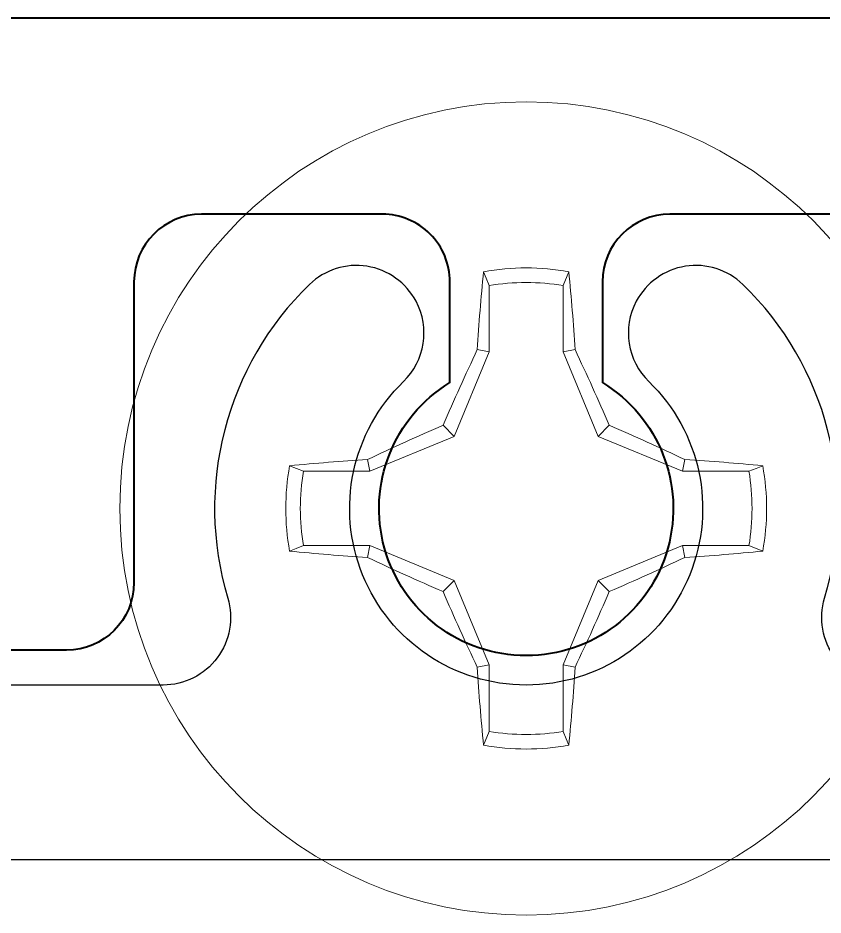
# Model space of a CAD drawing. Extents: x -26 to 91, y -47 to 75.
# Drawn here: x 51.9175 to 52.2871, y 74.0395 to 74.451 of the extents above; entities that cross this region are included whole.
import ezdxf

# ---------------------------------------------------------------- set-up
doc = ezdxf.new("R2010")
doc.units = 0
doc.header["$MEASUREMENT"] = 0
doc.layers.get('0').update_dxf_attribs({"linetype": 'CONTINUOUS'})
doc.layers.add('DIM', color=7, linetype='CONTINUOUS')
doc.layers.add('FRAME', color=1, linetype='CONTINUOUS')

# ---------------------------------------------------------------- blocks, each defined once
blk = doc.blocks.new('3805 BLOCK FRAME')
blk.add_lwpolyline([(-3.412499999999994, 1.111000000000018, 0.4142135623731013), (-3.381499999999988, 1.080000000000013), (-2.329161333247981, 1.080000000000013, 0.5023996456153793), (-2.299468796864716, 1.119908045977041, -0.280293186483018), (-2.26195898412962, 1.263746827084361, -0.4989546285431057), (-2.213026570233382, 1.256026657841119, -0.3342632004438116), (-2.218836907094413, 1.219199251705135, 2.470835885113011), (-2.106163092905575, 1.219199251705135, -0.3342632004438213), (-2.111973429766607, 1.256026657841119, -0.4989546285431102), (-2.063041015870368, 1.263746827084361, -0.2802931864830183), (-2.025531203135273, 1.119908045977041, 0.5023996456153835), (-1.995838666751951, 1.080000000000013), (-1.549499999999995, 1.080000000000013, 0.414213562373095)], format="xyb")
blk.add_lwpolyline([(-1.586499999999972, 1), (-4.337499999999949, 1)])
blk = doc.blocks.new('dfasdf')
at = {"color": 7, "linetype": 'Continuous', "lineweight": 15}
for p, q in [((54.62253623668551, 25.67929215277202), (54.62001079131574, 25.68563231801015)), ((54.62253623668551, 25.67929215277202), (54.62253623656059, 25.64883255913464)), ((54.65663524452094, 25.64883255913464), (54.65663524439602, 25.67929215277202)), ((54.62253623656059, 25.64883255913464), (54.61714810462188, 25.64990432496191)), ((54.65663524452094, 25.64883255913464), (54.66202337645965, 25.64990432496191)), ((54.62253623656059, 25.64883255913464), (54.60650339583583, 25.61012585565278)), ((54.6726680852457, 25.61012585565278), (54.65663524452094, 25.64883255913464)), ((54.60650339583583, 25.61012585565278), (54.60143627622766, 25.61519297526095)), ((54.6726680852457, 25.61012585565278), (54.67773520485387, 25.61519297526095)), ((54.60650339583583, 25.61012585565278), (54.56779669235397, 25.59409301492803)), ((54.71137478872755, 25.59409301492803), (54.6726680852457, 25.61012585565278)), ((54.56779669235397, 25.59409301492803), (54.5667249265267, 25.59948114686674)), ((54.71137478872755, 25.59409301492803), (54.71244655455483, 25.59948114686674)), ((54.74183438236494, 25.59409301480311), (54.74817454760306, 25.59661846017288)), ((54.56779669235397, 25.59409301492803), (54.53733709871659, 25.59409301480311)), ((54.74183438236494, 25.59409301480311), (54.71137478872755, 25.59409301492803)), ((54.53733709871659, 25.55999400709259), (54.53099693347846, 25.55746856172282)), ((54.53733709871659, 25.55999400709259), (54.56779669235397, 25.55999400696767)), ((54.56779669235397, 25.55999400696767), (54.5667249265267, 25.55460587502896)), ((54.56779669235397, 25.55999400696767), (54.60650339583583, 25.54396116624292)), ((54.6726680852457, 25.54396116624292), (54.71137478872755, 25.55999400696767)), ((54.71137478872755, 25.55999400696767), (54.71244655455483, 25.55460587502896)), ((54.71137478872755, 25.55999400696767), (54.74183438236494, 25.55999400709259)), ((54.60650339583583, 25.54396116624292), (54.60143627622766, 25.53889404663474)), ((54.60650339583583, 25.54396116624292), (54.62253623656059, 25.50525446276106)), ((54.65663524452094, 25.50525446276106), (54.6726680852457, 25.54396116624292)), ((54.6726680852457, 25.54396116624292), (54.67773520485387, 25.53889404663475)), ((54.62253623656059, 25.50525446276106), (54.61714810462188, 25.50418269693379)), ((54.62253623656059, 25.50525446276106), (54.62253623668551, 25.47479486912368)), ((54.65663524439602, 25.47479486912368), (54.65663524452094, 25.50525446276106)), ((54.65663524452094, 25.50525446276106), (54.66202337645965, 25.50418269693379)), ((54.65663524439602, 25.47479486912368), (54.65916068976579, 25.46845470388555))]:
    blk.add_line(p, q, dxfattribs=at)
at = {"color": 7, "linetype": 'Continuous', "lineweight": 15, "flags": 128}
for points in [[(54.65663524452094, 25.6792921514295), (54.65797790963536, 25.68266525329647), (54.65916069045094, 25.68563232235397)], [(54.53733710005912, 25.59409301492803), (54.53396399819215, 25.59543568004244), (54.53099692913464, 25.59661846085802)], [(54.74183438102241, 25.55999400696767), (54.74520748288938, 25.55865134185326), (54.74817455194688, 25.55746856103768)], [(54.62253623656059, 25.47479487046621), (54.62119357144617, 25.47142176859923), (54.62001079063059, 25.46845469954173)]]:
    blk.add_lwpolyline(points, dxfattribs=at)
at = {"color": 7, "linetype": 'Continuous', "lineweight": 15}
blk.add_circle((54.63958574054077, 25.57704351094785), 0.1865, dxfattribs=at)
for centre, radius, start, end in [((54.63958574054077, 25.57704351094785), 0.1103390577102037, 79.78122404599377, 100.2187759540062), ((55.55923696755821, 25.59239862736811), 0.9438423243883393, 174.331020246561, 176.5069634004732), ((53.71993451352332, 25.59239862736811), 0.9438423243883396, 3.493036599526764, 5.668979753439), ((54.63958574054077, 25.57704351094785), 0.1036603604884616, 80.53328149870394, 99.46671850129607), ((55.69227379090769, 25.14234536313966), 1.188911832605012, 154.728347098359, 156.5646144614533), ((53.58689769017383, 25.14234536313966), 1.188911832605011, 23.43538553854767, 25.27165290164098), ((55.07428388834875, 24.5243554605814), 1.188911832604491, 113.4353855385473, 115.2716529016415), ((54.20488759273276, 24.52435546058134), 1.188911832604554, 64.72834709835854, 66.56461446145273), ((54.63958574054077, 25.57704351094785), 0.1103390577102036, 169.7812240459948, 190.2187759540072), ((54.62423062412051, 24.65739228393045), 0.9438423243883038, 93.49303659952683, 95.668979753439), ((54.65494085696103, 24.65739228393045), 0.9438423243883007, 84.331020246561, 86.50696340047317), ((54.63958574054077, 25.57704351094785), 0.1103390577102037, 349.7812240459958, 10.21877595400523), ((54.63958574054077, 25.57704351094785), 0.1036603604884616, 170.5332814987039, 189.4667185012971), ((54.63958574054077, 25.57704351094785), 0.1036603604884617, 350.5332814987059, 9.466718501296064), ((54.62423062412056, 26.49669473796594), 0.9438423243889865, 264.331020246563, 266.5069634004732), ((54.65494085696097, 26.49669473796594), 0.9438423243889886, 273.4930365995289, 275.668979753439), ((55.07428388834911, 26.62973156131513), 1.188911832605399, 244.7283470983603, 246.5646144614546), ((54.20488759273238, 26.6297315613152), 1.18891183260548, 293.4353855385477, 295.2716529016415), ((55.69227379090783, 26.01174165875611), 1.188911832605172, 203.4353855385477, 205.2716529016419), ((53.58689769017384, 26.01174165875604), 1.188911832605003, 334.7283470983599, 336.5646144614533), ((55.55923696755824, 25.5616883945276), 0.9438423243883757, 183.4930365995278, 185.66897975344), ((53.71993451352328, 25.5616883945276), 0.943842324388376, 354.331020246561, 356.5069634004732), ((54.63958574054077, 25.57704351094785), 0.1036603604884617, 260.5332814987059, 279.4667185012982), ((54.63958574054077, 25.57704351094785), 0.1103390577102036, 259.7812240459958, 280.2187759540062)]:
    blk.add_arc(centre, radius, start, end, dxfattribs=at)

msp = doc.modelspace()

# ---------------------------------------------------------------- linework, layer by layer
at = {"layer": 'DIM', "color": 5, "lineweight": 40}
msp.add_lwpolyline([(51.55179000182022, 74.45101931621804), (53.33979000182022, 74.45101931621804, -0.414213562373095), (53.37079000182022, 74.42001931621803), (53.37079000182022, 74.19201931621791, -0.414213562373095), (53.33979000182022, 74.1610193162179), (52.90079000182022, 74.1610193162179, 0.9999999999999999), (52.88079000182022, 74.1610193162179), (52.80075926097854, 74.1610193162179, 1.086282983489927), (52.78082756113111, 74.1610193162179), (52.36179000182032, 74.1610193162179, -0.414213562373095), (52.33079000182032, 74.19201931621791), (52.33079000182032, 74.32999235561276, 0.414213562373095), (52.29979000182032, 74.36099235561275), (52.21679000182021, 74.36099235561275, 0.414213562373095), (52.18579000182022, 74.32999235561276), (52.18579000182022, 74.28373629812097, -3.577628054374006), (52.11579000182022, 74.28373629812096), (52.11579000182022, 74.32999235561276, 0.414213562373095), (52.08479000182022, 74.36099235561275), (52.00179000182032, 74.36099235561275, 0.414213562373095), (51.97079000182032, 74.32999235561276), (51.97079000182032, 74.19201931621791, -0.414213562373095), (51.93979000182032, 74.1610193162179), (51.55179000182022, 74.1610193162179, -0.414213562373095)], format="xyb", dxfattribs=at)

# ---------------------------------------------------------------- block references
at = {"xscale": -1}
msp.add_blockref('dfasdf', (106.790375742361, 48.64897580526999), dxfattribs=at)
at = {"layer": 'FRAME', "xscale": -1}
msp.add_blockref('3805 BLOCK FRAME', (49.98829000182023, 73.06501931621781), dxfattribs=at)

doc.saveas('drawing.dxf')
